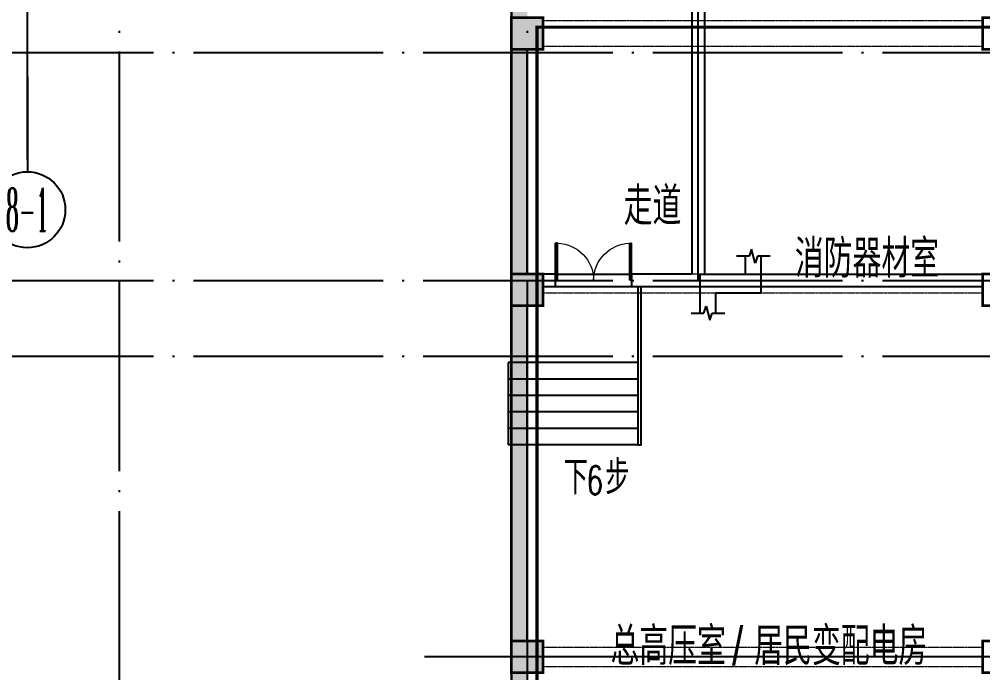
# Model space of a CAD drawing. Extents: x 290727 to 13733020, y 1731457 to 3643100.
# Drawn here: x 499735 to 514962, y 2185780 to 2196105 of the extents above; entities that cross this region are included whole.
import ezdxf
from ezdxf.enums import TextEntityAlignment as Align

# ---------------------------------------------------------------- set-up
doc = ezdxf.new("R2010")
doc.units = 0
doc.header["$LTSCALE"] = 10
for name, pattern in [('DASH', [0.35, 0.25, -0.1]), ('DASHED', [0.75, 0.5, -0.25]), ('DOTE', [2.4200000000000004, 2, -0.2, 0.02, -0.2])]:
    doc.linetypes.add(name, pattern=pattern)
doc.layers.get('0').update_dxf_attribs({"linetype": 'CONTINUOUS'})
for name, color, linetype in [('AXIS', 3, 'CONTINUOUS'), ('AXIS_TEXT', 7, 'CONTINUOUS'), ('BEAM_CONT', 4, 'CONTINUOUS'), ('BEAM_DASH', 144, 'DASHED'), ('COLU', 2, 'CONTINUOUS'), ('COLUMN', 9, 'CONTINUOUS'), ('DIM_SYMB', 3, 'CONTINUOUS'), ('DOTE', 8, 'DOTE'), ('PUB_HATCH', 8, 'CONTINUOUS'), ('PUB_TEXT', 7, 'CONTINUOUS'), ('STAIR', 2, 'CONTINUOUS'), ('THIN', 7, 'CONTINUOUS'), ('WALL', 255, 'CONTINUOUS'), ('WINDOW', 4, 'CONTINUOUS'), ('作业图', 4, 'CONTINUOUS'), ('回家路线', 4, 'CONTINUOUS'), ('文字', 4, 'CONTINUOUS'), ('防火分区示意线', 4, 'CONTINUOUS'), ('防火分区线', 7, 'CONTINUOUS')]:
    doc.layers.add(name, color=color, linetype=linetype)
doc.layers.add('DIM_MODI', color=6, linetype='CONTINUOUS', plot=False)
doc.layers.get('0').off()
doc.styles.add('_TCH_AXIS', font='COMPLEX', dxfattribs={"bigfont": 'GBCBIG'})
doc.styles.add('_TCH_DIM', font='SIMPLEX', dxfattribs={"bigfont": 'GBCBIG'})
doc.styles.add('COMPLEX', font='COMPLEX')
doc.styles.add('HNSJY', font='HNSJY-07', dxfattribs={"width": 0.8, "bigfont": 'HNSJY-HZ'})

# ---------------------------------------------------------------- blocks, each defined once
blk = doc.blocks.new('A$C55C93FC2')
at = {"layer": 'DOTE', "linetype": 'DOTE', "ltscale": 150}
for p, q in [((16384.13505795546, 127235.4713699026), (16384.13505795546, 12199.99773951061)), ((22834.13505795546, 127235.4713699026), (22834.13505795546, 12199.99773951061)), ((10299.45606850745, 69142.3500111429), (162348.6431798761, 69142.3500111429)), ((10299.45606850734, 65542.3500111429), (38184.13505795551, 65542.3500111429)), ((10299.45606850734, 64342.3500111429), (154860.4738058877, 64342.3500111429))]:
    blk.add_line(p, q, dxfattribs=at)
blk = doc.blocks.new('_FZH')
blk.add_lwpolyline([(-0.5, -0.5), (0.5, -0.5), (0.5, 0.5), (-0.5, 0.5)], close=True)
at = {"layer": 'PUB_HATCH'}
blk.add_solid([(-0.5, -0.5), (0.5, -0.5), (-0.5, 0.5), (0.5, 0.5)], dxfattribs=at)
blk = doc.blocks.new('$DorLib2D$00000002')
for p, q in [((-0.5, -1e-16), (-0.5000000000000007, 0.4875)), ((-0.4750000000000007, 0.4875), (-0.5000000000000007, 0.4875)), ((-0.475, 0), (-0.4750000000000007, 0.4875)), ((0.475, 0), (0.4750000000000007, 0.4875)), ((0.4750000000000007, 0.4875), (0.5000000000000007, 0.4875)), ((0.5, -1e-16), (0.5000000000000007, 0.4875)), ((-0.5, -1e-16), (-0.475, 0)), ((0.5, -1e-16), (0.475, 0))]:
    blk.add_line(p, q)
at = {"lineweight": 13}
for centre, start, end in [((-0.4875, 0), 0, 88.53071641864632), ((0.4875, 0), 91.46928358135372, 180)]:
    blk.add_arc(centre, 0.4875, start, end, dxfattribs=at)
blk = doc.blocks.new('_AXISO')
blk.add_circle((0, 0), 0.5)
at = {"layer": 'AXIS_TEXT', "style": 'COMPLEX', "width": 1.041666666666667}
blk.add_attdef('A', text='', height=0.56, dxfattribs=at).set_placement((-0.25, -0.28), (0.25, -0.28), align=Align.FIT)
blk = doc.blocks.new('车库建筑作业图')
at = {"layer": 'PUB_HATCH', "linetype": 'Continuous'}
for points in [[(507512.3761731363, 2195879.748881165), (507512.3761731363, 2196129.748911734), (507762.3739421773, 2196129.748911734), (507762.3738811624, 2196629.792468794), (507512.3739113288, 2196379.792442239)], [(507512.374612336, 2192079.791636632), (507762.3744373207, 2192079.791636632), (507762.3740032508, 2195629.748911734), (507512.3761731363, 2195629.748911734)], [(507512.3746123327, 2186279.731105403), (507762.3750372857, 2186279.731105403), (508012.3746123327, 2186279.731105403), (508012.3746123327, 2185779.731105403), (507512.3746123327, 2185779.731105403)], [(507512.3746123294, 2180479.787121809), (507762.3759098792, 2180479.787121809), (507762.37511251, 2185779.731105403), (507512.3751125106, 2185779.731105403)]]:
    blk.add_hatch(color=256, dxfattribs=at).paths.add_polyline_path(points)
at = {"layer": '回家路线', "linetype": 'DASH', "ltscale": 200}
h = blk.add_hatch(color=256, dxfattribs=at)
h.dxf.hatch_style = 1
h.paths.add_polyline_path([(507762.3761731306, 2191579.731706627), (507512.3658803325, 2191579.731706627), (507512.3658803325, 2186279.731105403), (507762.3761731306, 2186279.731105403)])
at = {"layer": 'AXIS'}
blk.add_line((499862.4470949851, 2195194.925666895), (499862.4470949851, 2193694.925666895), dxfattribs=at)
at = {"layer": 'DIM_MODI', "linetype": 'Continuous'}
blk.add_line((507512.3594484798, 2179979.822299238), (507512.3761919271, 2196379.792442258), dxfattribs=at)
at = {"layer": 'DIM_SYMB', "linetype": 'Continuous'}
blk.add_lwpolyline([(508812.3746125252, 2189280.094362516, 0, 0, 0), (508812.3746125252, 2190229.791636736, 120, 0, 0), (508812.3746125252, 2190679.791636736, 0, 0, 0)], format="xyseb", dxfattribs=at)
at = {"layer": 'DOTE', "ltscale": 150}
blk.add_line((499862.4470949851, 2193886.553225958), (499862.4470949851, 2202960.911178812), dxfattribs=at)
at = {"layer": 'DOTE', "linetype": 'Continuous', "ltscale": 150}
for p, q in [((510462.4470949554, 2191979.787113969), (510462.4470949713, 2197479.791628822)), ((520212.875663371, 2186029.731105114), (506137.1136172432, 2186029.731105114))]:
    blk.add_line(p, q, dxfattribs=at)
at = {"layer": 'STAIR', "linetype": 'Continuous'}
for p, q in [((507462.374473097, 2190679.791636736), (507462.374473097, 2189379.791636736)), ((509512.3746125252, 2190679.791636736), (507462.374473097, 2190679.791636736)), ((509512.3746125252, 2190679.791636736), (509512.3746125252, 2189379.791636736)), ((509512.3746125252, 2190419.791636736), (507462.374473097, 2190419.791636736)), ((509512.3746125252, 2190159.791636736), (507462.374473097, 2190159.791636736)), ((509512.3746125252, 2189899.791636736), (507462.374473097, 2189899.791636736)), ((509512.3746125252, 2189639.791636736), (507462.374473097, 2189639.791636736)), ((509512.3746125252, 2189379.791636736), (507462.374473097, 2189379.791636736))]:
    blk.add_line(p, q, dxfattribs=at)
blk.add_lwpolyline([(509512.3746125252, 2191879.791636324), (509512.3746125252, 2189379.791636736), (509562.3746125252, 2189379.791636736), (509562.374615362, 2191879.791627165)], dxfattribs=at)
at = {"layer": 'WALL', "linetype": 'Continuous'}
for p, q in [((510562.447095027, 2196579.791600319), (510562.4470950141, 2192079.791636354)), ((510362.4470949639, 2196379.791657387), (510362.4470949515, 2192079.791636326)), ((507512.3740032702, 2195629.74891211), (507512.3744373091, 2192079.791636719)), ((507762.3740032582, 2195629.74891211), (507762.3744373305, 2192079.791636719)), ((508212.3746125247, 2192079.791636295), (508012.3746123047, 2192079.791636064)), ((508212.3746125252, 2191879.791636321), (508212.3746125247, 2192079.791636295)), ((510362.4470949515, 2192079.791636326), (509412.3746125248, 2192079.791636297)), ((509412.3746125248, 2192079.791636297), (509412.374612525, 2191879.791636341)), ((510562.4470950141, 2192079.791636354), (514962.3761728516, 2192079.791636357)), ((508012.3746123047, 2191879.791635956), (508212.3746125252, 2191879.791636321)), ((509412.374612525, 2191879.791636341), (510462.4470949556, 2191879.791636375)), ((510462.4470949548, 2191879.791636375), (514962.3761728515, 2191879.791636372)), ((507512.3742399295, 2191579.791636718), (507512.3750372918, 2186279.73110498)), ((507762.374239896, 2191579.791636718), (507762.3750373021, 2186279.731104981))]:
    blk.add_line(p, q, dxfattribs=at)
at = {"layer": 'WINDOW', "linetype": 'Continuous'}
for p, q in [((508212.3746123756, 2192079.79163637), (509412.3746123756, 2192079.791636373)), ((508212.374612376, 2191879.79163637), (509412.374612376, 2191879.791636373))]:
    blk.add_line(p, q, dxfattribs=at)
at = {"layer": '回家路线', "linetype": 'DASH', "ltscale": 200}
blk.add_lwpolyline([(507762.3761731306, 2191579.731706627), (507512.3658803325, 2191579.731706627), (507512.3658803325, 2186279.731105403), (507762.3761731306, 2186279.731105403)], close=True, dxfattribs=at)
at = {"layer": '防火分区示意线', "color": 2, "linetype": 'DASH', "ltscale": 300, "const_width": 50}
blk.add_lwpolyline([(582318.6650217813, 2195479.787252968), (547068.6798177536, 2195479.787252968), (547068.6798177536, 2196079.791681257), (542868.6798177536, 2196079.791776964), (542868.6798177536, 2202579.70384436), (541368.8549652341, 2202579.881750796), (541368.8549652341, 2201579.791767849), (539068.7363307921, 2201579.791767849), (539068.7363307921, 2195979.791262827), (507918.663164374, 2195979.792564541), (507918.6638310422, 2180379.787260803), (539418.6654089469, 2180379.787260515), (539418.6654089369, 2174579.787260529), (531468.6821336027, 2174579.787260529), (531468.6821335444, 2170729.768789486), (531568.6886034932, 2170729.762322674), (531568.6764225184, 2158479.79304237)], dxfattribs=at)
at = {"layer": '防火分区线', "linetype": 'Continuous', "flags": 128}
blk.add_lwpolyline([(507512.3739114729, 2196379.792442258), (507512.3746123294, 2179979.787121809), (539012.3761731392, 2179979.78712152), (539012.3761731306, 2174979.787121531), (531062.3928978017, 2174979.787121531), (531062.3928977313, 2170329.794515224), (531162.3989699646, 2170329.788048438), (531162.3867889644, 2158079.793161375), (540526.3840708118, 2158079.78712151), (540962.3761789746, 2158079.787121525), (591062.3759407734, 2158079.787121528), (591062.3805071181, 2146979.777715191), (596462.3806140673, 2146979.777715191), (597068.8719792876, 2146979.777843395), (603962.375940822, 2146979.787223678), (603962.375940822, 2150329.791560962), (612462.3759407592, 2150329.791505156), (612462.3759407592, 2152279.782469058), (617362.3759407749, 2152279.782469058)], dxfattribs=at)
at = {"layer": 'AXIS'}
ref = blk.add_blockref('_AXISO', (499862.4470949851, 2193094.925666895), dxfattribs=dict(at, xscale=1200, yscale=1200, zscale=1200))
ref.add_attrib('A', '8-1', dxfattribs={"layer": 'AXIS_TEXT', "height": 678.8225099390856, "style": '_TCH_AXIS', "width": 0.3818181818181808}).set_placement((499523.0358400155, 2192755.514411925), (500201.8583499546, 2192755.514411925), align=Align.FIT)
at = {"layer": 'COLUMN', "linetype": 'Continuous', "xscale": 500, "yscale": 500, "zscale": 500, "rotation": 270}
for p in [(507762.3761731363, 2195879.748911734), (507762.374612336, 2191829.791636632), (507762.3746123327, 2186029.731105403)]:
    blk.add_blockref('_FZH', p, dxfattribs=at)
at = {"layer": 'WINDOW', "linetype": 'Continuous', "xscale": -1200, "yscale": 1200, "zscale": -1200, "rotation": 1.216970887912784e-10}
blk.add_blockref('$DorLib2D$00000002', (508812.3746123758, 2191979.791636372), dxfattribs=at)
at = {"layer": '文字', "linetype": 'Continuous'}
blk.add_blockref('A$C55C93FC2', (484928.2411151752, 2126437.437102827), dxfattribs=at)
at = {"layer": 'PUB_TEXT', "linetype": 'Continuous', "style": '_TCH_DIM'}
for s, p in [('步', (508995.885250823, 2188597.594362516)), ('下', (508338.4384423124, 2188597.594362516))]:
    blk.add_text(s, height=536.1702127659574, dxfattribs=at).set_placement(p)
at = {"layer": 'PUB_TEXT', "linetype": 'Continuous', "style": '_TCH_DIM', "width": 0.7058823529411765}
blk.add_text('6', height=446.25, dxfattribs=at).set_placement((508695.885250823, 2188597.594362516))
at = {"layer": '文字', "linetype": 'Continuous', "style": 'HNSJY', "width": 0.8}
for s, height, p in [('走道', 599.9999999999998, (509287.247030391, 2192852.77276408)), ('消防器材室', 599.9999999999998, (511992.7290538906, 2192023.661601963, -1.985156968937185)), ('总高压室', 599.9999999999998, (509079.1482049823, 2185899.497786582)), ('居民变配电房', 599.9999999999998, (511351.1482049823, 2185899.497786582)), ('/', 600, (510999.1482049823, 2185899.497786582))]:
    blk.add_text(s, height=height, dxfattribs=at).set_placement(p)
blk = doc.blocks.new('梁图-10.22')
at = {"layer": 'BEAM_CONT', "color": 0, "lineweight": 18}
blk.add_line((-1595774.479177306, 236307.8965630583), (-1602724.479177306, 236307.8965630583), dxfattribs=at)
at = {"layer": 'BEAM_DASH', "color": 0, "lineweight": 18}
for p, q in [((-1595774.479177306, 240307.8575005583), (-1602724.479177306, 240307.8575005583)), ((-1602724.479177306, 239907.8575005592), (-1595774.479177306, 239907.8575005592)), ((-1602724.479177306, 236007.8965630592), (-1595774.479177306, 236007.8965630592)), ((-1595774.479177306, 230407.8575005597), (-1602724.479177306, 230407.8575005592)), ((-1602724.479177306, 230107.8575005536), (-1595774.479177306, 230107.8575005536))]:
    blk.add_line(p, q, dxfattribs=at)
at = {"layer": 'COLU', "color": 0, "const_width": 40}
for points in [[(-1602724.479177306, 240357.8575005508), (-1603224.479177306, 240357.8575005508), (-1603224.479177306, 239857.8575005536), (-1602724.479177306, 239857.8575005536)], [(-1595274.479177306, 240357.8575005508), (-1595774.479177306, 240357.8575005513), (-1595774.479177306, 239857.8575005541), (-1595274.479177306, 239857.8575005536)], [(-1602724.479177306, 236307.8965630499), (-1603224.479177306, 236307.8965630503), (-1603224.479177306, 235807.8965630527), (-1602724.479177306, 235807.8965630527)], [(-1595274.479177306, 236307.8965630499), (-1595774.479177306, 236307.8965630503), (-1595774.479177306, 235807.8965630527), (-1595274.479177306, 235807.8965630527)], [(-1602724.479177306, 230507.8575005499), (-1603224.479177306, 230507.8575005503), (-1603224.479177306, 230007.8575005527), (-1602724.479177306, 230007.8575005527)], [(-1595274.479177306, 230507.8575005499), (-1595774.479177306, 230507.8575005503), (-1595774.479177306, 230007.8575005527), (-1595274.479177306, 230007.8575005527)]]:
    blk.add_lwpolyline(points, close=True, dxfattribs=at)
at = {"layer": 'THIN', "color": 0}
for p, q in [((-1599428.380304247, 236701.0500960592), (-1599463.380304247, 236591.0500960592)), ((-1599368.380304247, 236481.0500960592), (-1599428.380304247, 236701.0500960592)), ((-1599463.380304247, 236591.0500960592), (-1599663.380304247, 236591.0500960592)), ((-1599523.380304247, 236307.8965630438), (-1599523.380304247, 236591.0500960592)), ((-1599333.380304247, 236591.0500960592), (-1599368.380304247, 236481.0500960592)), ((-1599133.380304247, 236591.0500960592), (-1599333.380304247, 236591.0500960592)), ((-1599273.380304247, 236007.8965630438), (-1599273.380304247, 236591.0500960592)), ((-1600240.055813126, 236307.8965630438), (-1599523.380304247, 236307.8965630438)), ((-1600240.055813126, 235689.2885343786), (-1600240.055813126, 236307.8965630438)), ((-1599990.055813126, 236007.8965630438), (-1599273.380304247, 236007.8965630438)), ((-1599990.055813126, 235689.2885343786), (-1599990.055813126, 236007.8965630438)), ((-1600180.055813126, 235689.2885343786), (-1600145.055813126, 235799.2885343786)), ((-1600145.055813126, 235799.2885343786), (-1600085.055813126, 235579.2885343786)), ((-1600380.055813126, 235689.2885343786), (-1600180.055813126, 235689.2885343786)), ((-1600085.055813126, 235579.2885343786), (-1600050.055813126, 235689.2885343786)), ((-1600050.055813126, 235689.2885343786), (-1599850.055813126, 235689.2885343786))]:
    blk.add_line(p, q, dxfattribs=at)
at = {"layer": 'WALL', "color": 0, "const_width": 40}
for points in [[(-1603224.479177306, 239857.8575005182), (-1603224.479177306, 236307.8965630583)], [(-1602974.479177306, 236307.8965630941), (-1602974.479177306, 239857.8575005536)], [(-1603224.479177306, 235807.8965629968), (-1603224.479177306, 230507.8575005583)], [(-1602974.479177306, 230507.8575006141), (-1602974.479177306, 235807.8965630527)]]:
    blk.add_lwpolyline(points, dxfattribs=at)

msp = doc.modelspace()

# ---------------------------------------------------------------- block references
at = {"layer": '作业图', "color": 8, "linetype": 'ByBlock', "extrusion": (8.375082255434633e-20, 6.906956049514209e-07, 0.9999999999997616)}
msp.add_blockref('梁图-10.22', (2110736.317229423, 1955771.835862295, -0.471097132047975), dxfattribs=at)
at = {"layer": '作业图', "linetype": 'Continuous'}
msp.add_blockref('车库建筑作业图', (0, 0), dxfattribs=at)

doc.saveas('drawing.dxf')
